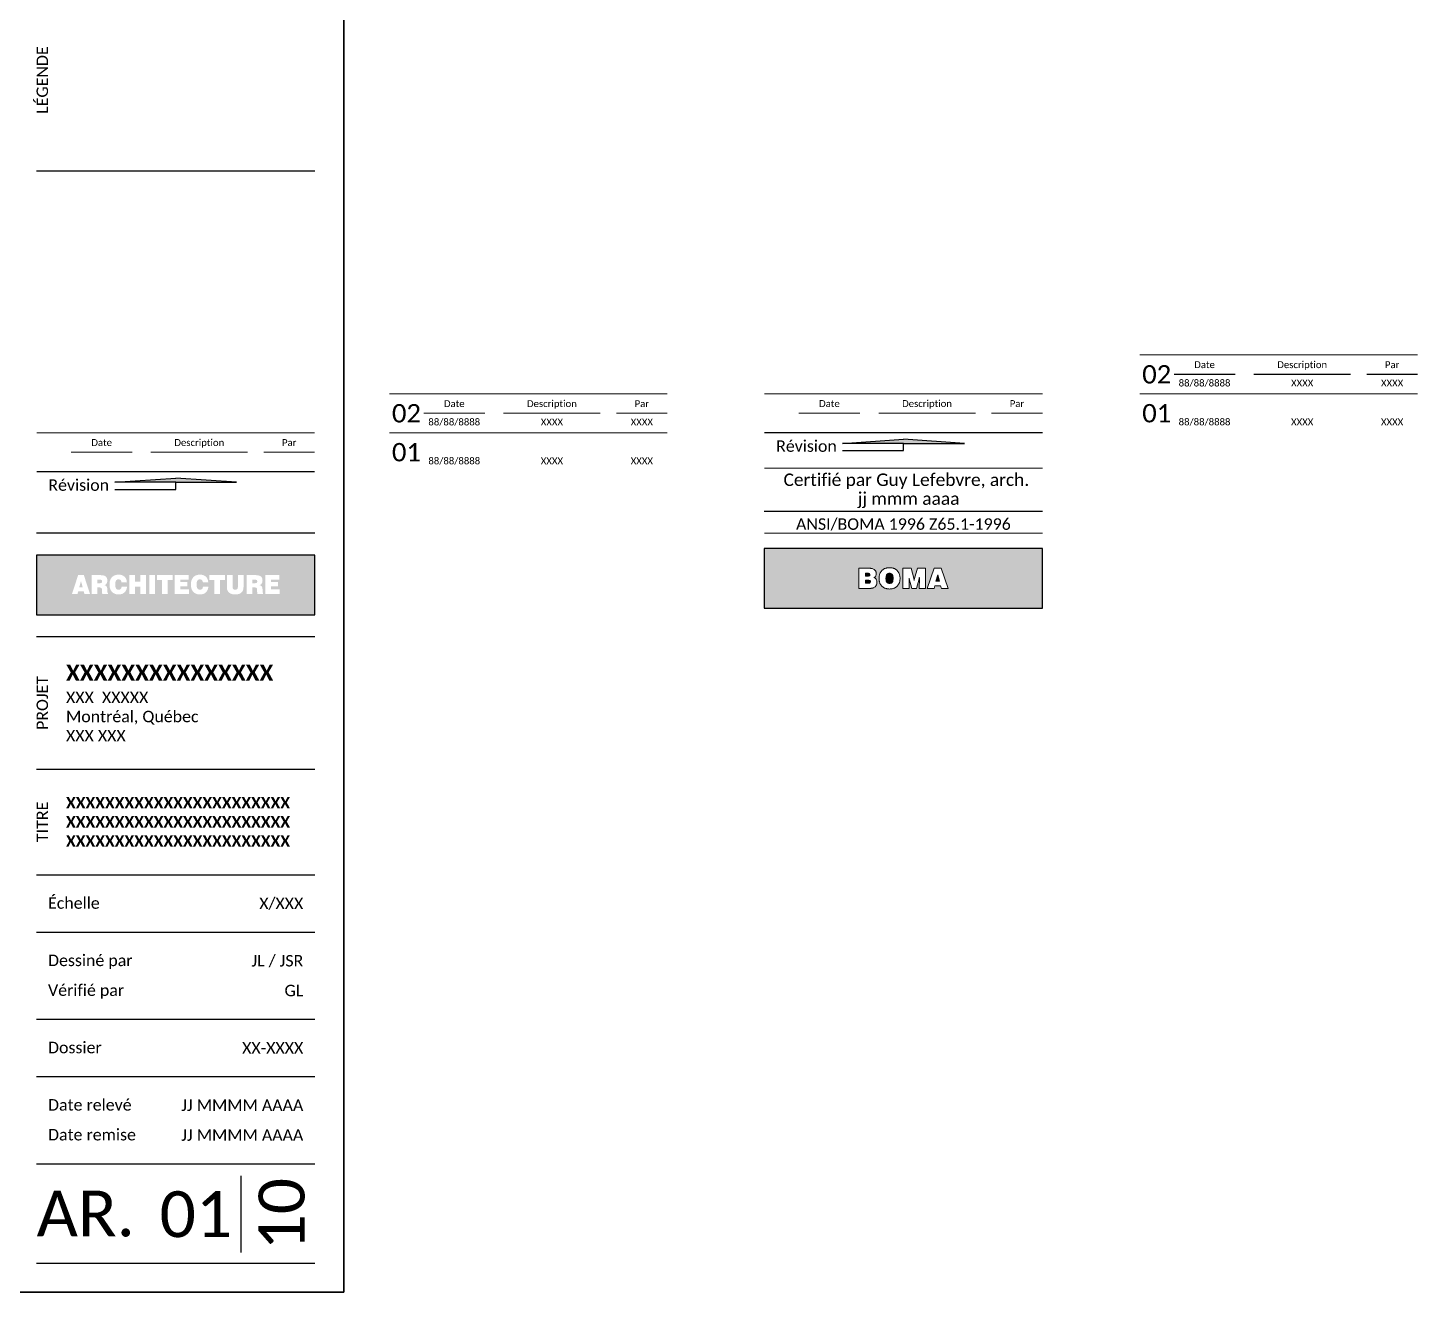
# Paper-space layout 'A0-METRIQUE' of a CAD drawing. Header units: inches. Extents: x 0 to 1657, y 0 to 841.
# Drawn here: x 1051 to 1657, y 0 to 551 of the extents above; entities that cross this region are included whole.
import ezdxf
from ezdxf.enums import TextEntityAlignment as Align

# ---------------------------------------------------------------- set-up
doc = ezdxf.new("R2010")
doc.units = ezdxf.units.IN
doc.header["$LTSCALE"] = 25
doc.header["$MEASUREMENT"] = 0
doc.layers.add('CARTOUCHE', color=7, linetype='Continuous')
doc.styles.add('Cartouche', font='calibri.ttf')
doc.styles.get("Standard").update_dxf_attribs({"font": 'stylu.ttf'})

psp = doc.layouts.new('A0-METRIQUE')

# ---------------------------------------------------------------- hatches: boundary and pattern name
h = psp.add_hatch(color=256)
h.paths.add_polyline_path([(1176.38, 321.3), (1055.1, 321.3), (1055.1, 295.31), (1176.38, 295.31)])
h.paths.add_polyline_path([(1073.21, 312.64), (1075.69, 312.64), (1078.39, 304.45), (1075.95, 304.45), (1075.66, 305.53), (1073.23, 305.53), (1072.93, 304.45), (1070.52, 304.45)], flags=16)
h.paths.add_polyline_path([(1079.09, 312.64), (1082.75, 312.64), (1083.31, 312.62), (1083.82, 312.57), (1084.26, 312.49), (1084.65, 312.37), (1084.99, 312.22), (1085.21, 312.08), (1085.49, 311.8), (1085.71, 311.45), (1085.86, 311.03), (1085.93, 310.54), (1085.94, 310.28), (1085.9, 309.77), (1085.78, 309.33), (1085.64, 309.03), (1085.37, 308.7), (1085.02, 308.42), (1084.7, 308.25), (1085.16, 308.09), (1085.59, 307.78), (1085.81, 307.33), (1085.91, 306.87), (1085.95, 306.43), (1085.99, 305.26), (1086.12, 304.8), (1086.22, 304.75), (1086.22, 304.45), (1083.74, 304.45), (1083.65, 304.92), (1083.63, 304.96), (1083.6, 305.3), (1083.6, 306.12), (1083.54, 306.65), (1083.38, 307.01), (1083.37, 307.02), (1083.05, 307.21), (1082.56, 307.27), (1081.51, 307.27), (1081.51, 304.45), (1079.09, 304.45)], flags=16)
h.paths.add_polyline_path([(1087.05, 310.02), (1087.18, 310.45), (1087.35, 310.85), (1087.57, 311.22), (1087.86, 311.63), (1088.22, 311.98), (1088.56, 312.24), (1088.92, 312.45), (1089.31, 312.61), (1089.73, 312.73), (1090.17, 312.81), (1090.7, 312.84), (1091.27, 312.83), (1091.74, 312.76), (1092.17, 312.66), (1092.57, 312.51), (1092.93, 312.32), (1093.34, 312.03), (1093.68, 311.68), (1093.93, 311.33), (1094.13, 310.94), (1094.28, 310.51), (1094.39, 310.04), (1094.45, 309.54), (1092.1, 309.54), (1092, 310.03), (1091.79, 310.4), (1091.72, 310.49), (1091.38, 310.7), (1090.94, 310.79), (1090.8, 310.8), (1090.35, 310.74), (1089.99, 310.54), (1089.72, 310.24), (1089.55, 309.9), (1089.44, 309.48), (1089.37, 308.98), (1089.36, 308.53), (1089.39, 307.98), (1089.47, 307.5), (1089.6, 307.1), (1089.74, 306.84), (1090.03, 306.53), (1090.4, 306.34), (1090.85, 306.27), (1090.87, 306.27), (1091.32, 306.34), (1091.69, 306.54), (1091.78, 306.62), (1092.01, 306.97), (1092.14, 307.42), (1092.17, 307.62), (1094.49, 307.62), (1094.44, 307.11), (1094.33, 306.64), (1094.19, 306.21), (1093.99, 305.81), (1093.74, 305.46), (1093.44, 305.12), (1093.11, 304.86), (1092.76, 304.64), (1092.38, 304.47), (1091.97, 304.35), (1091.51, 304.27), (1090.91, 304.22), (1090.34, 304.24), (1089.88, 304.31), (1089.45, 304.41), (1089.05, 304.56), (1088.68, 304.76), (1088.34, 304.99), (1087.98, 305.32), (1087.67, 305.7), (1087.44, 306.06), (1087.25, 306.45), (1087.1, 306.87), (1086.99, 307.32), (1086.92, 307.8), (1086.88, 308.31), (1086.88, 308.53), (1086.9, 309.06), (1086.95, 309.55)], flags=16)
h.paths.add_polyline_path([(1095.52, 312.64), (1097.98, 312.64), (1097.98, 309.86), (1100.27, 309.86), (1100.27, 312.64), (1102.73, 312.64), (1102.73, 304.45), (1100.27, 304.45), (1100.27, 307.62), (1097.98, 307.62), (1097.98, 304.45), (1095.52, 304.45)], flags=16)
h.paths.add_polyline_path([(1104.22, 312.64), (1106.72, 312.64), (1106.72, 304.45), (1104.22, 304.45)], flags=16)
h.paths.add_polyline_path([(1107.62, 312.64), (1114.49, 312.64), (1114.49, 310.48), (1112.28, 310.48), (1112.28, 304.45), (1109.82, 304.45), (1109.82, 310.48), (1107.62, 310.48)], flags=16)
h.paths.add_polyline_path([(1115.27, 312.64), (1121.39, 312.64), (1121.39, 310.67), (1117.74, 310.67), (1117.74, 309.58), (1120.82, 309.58), (1120.82, 307.7), (1117.74, 307.7), (1117.74, 306.44), (1121.54, 306.44), (1121.54, 304.45), (1115.27, 304.45)], flags=16)
h.paths.add_polyline_path([(1122.38, 309.06), (1122.44, 309.55), (1122.54, 310.02), (1122.67, 310.45), (1122.84, 310.85), (1123.05, 311.22), (1123.35, 311.63), (1123.71, 311.98), (1124.04, 312.24), (1124.4, 312.45), (1124.79, 312.61), (1125.21, 312.73), (1125.66, 312.81), (1126.18, 312.84), (1126.75, 312.83), (1127.22, 312.76), (1127.65, 312.66), (1128.05, 312.51), (1128.42, 312.32), (1128.83, 312.03), (1129.16, 311.68), (1129.41, 311.33), (1129.61, 310.94), (1129.77, 310.51), (1129.87, 310.04), (1129.93, 309.54), (1127.58, 309.54), (1127.48, 310.03), (1127.28, 310.4), (1127.2, 310.49), (1126.86, 310.7), (1126.42, 310.79), (1126.28, 310.8), (1125.83, 310.74), (1125.46, 310.54), (1125.2, 310.24), (1125.04, 309.9), (1124.92, 309.48), (1124.85, 308.98), (1124.84, 308.53), (1124.86, 307.98), (1124.95, 307.5), (1125.08, 307.1), (1125.22, 306.84), (1125.52, 306.53), (1125.89, 306.34), (1126.33, 306.27), (1126.35, 306.27), (1126.8, 306.34), (1127.17, 306.54), (1127.26, 306.62), (1127.49, 306.97), (1127.62, 307.42), (1127.65, 307.62), (1129.97, 307.62), (1129.92, 307.11), (1129.81, 306.64), (1129.66, 306.21), (1129.47, 305.81), (1129.23, 305.46), (1128.92, 305.12), (1128.59, 304.86), (1128.25, 304.64), (1127.86, 304.47), (1127.45, 304.35), (1127, 304.27), (1126.4, 304.22), (1125.82, 304.24), (1125.36, 304.31), (1124.93, 304.41), (1124.54, 304.56), (1124.17, 304.76), (1123.82, 304.99), (1123.46, 305.32), (1123.15, 305.7), (1122.92, 306.06), (1122.74, 306.45), (1122.59, 306.87), (1122.47, 307.32), (1122.4, 307.8), (1122.36, 308.31), (1122.36, 308.53)], flags=16)
h.paths.add_polyline_path([(1130.42, 312.64), (1137.28, 312.64), (1137.28, 310.48), (1135.08, 310.48), (1135.08, 304.45), (1132.62, 304.45), (1132.62, 310.48), (1130.42, 310.48)], flags=16)
h.paths.add_polyline_path([(1138.05, 312.64), (1140.51, 312.64), (1140.51, 307.59), (1140.56, 307.05), (1140.72, 306.67), (1140.78, 306.59), (1141.1, 306.39), (1141.55, 306.3), (1141.69, 306.29), (1142.18, 306.35), (1142.53, 306.53), (1142.58, 306.59), (1142.77, 306.92), (1142.85, 307.41), (1142.85, 307.59), (1142.85, 312.64), (1145.31, 312.64), (1145.31, 307.38), (1145.28, 306.87), (1145.19, 306.39), (1145.06, 305.97), (1144.86, 305.59), (1144.6, 305.25), (1144.38, 305.03), (1144.08, 304.8), (1143.73, 304.61), (1143.36, 304.45), (1142.93, 304.34), (1142.47, 304.27), (1141.97, 304.23), (1141.69, 304.22), (1141.17, 304.24), (1140.69, 304.29), (1140.25, 304.39), (1139.84, 304.52), (1139.48, 304.69), (1139.06, 304.96), (1138.69, 305.34), (1138.45, 305.69), (1138.26, 306.09), (1138.14, 306.52), (1138.07, 307), (1138.05, 307.38)], flags=16)
h.paths.add_polyline_path([(1146.74, 312.64), (1150.41, 312.64), (1150.97, 312.62), (1151.47, 312.57), (1151.92, 312.49), (1152.3, 312.37), (1152.64, 312.22), (1152.86, 312.08), (1153.15, 311.8), (1153.37, 311.45), (1153.51, 311.03), (1153.58, 310.54), (1153.59, 310.28), (1153.55, 309.77), (1153.44, 309.33), (1153.29, 309.03), (1153.03, 308.7), (1152.68, 308.42), (1152.36, 308.25), (1152.81, 308.09), (1153.24, 307.78), (1153.47, 307.33), (1153.57, 306.87), (1153.6, 306.43), (1153.64, 305.29), (1153.65, 305.27), (1153.77, 304.8), (1153.87, 304.75), (1153.87, 304.45), (1151.39, 304.45), (1151.3, 304.92), (1151.25, 305.3), (1151.25, 306.12), (1151.2, 306.65), (1151.03, 307.01), (1151.02, 307.02), (1150.7, 307.21), (1150.21, 307.27), (1149.17, 307.27), (1149.17, 304.45), (1146.74, 304.45)], flags=16)
h.paths.add_polyline_path([(1154.86, 312.64), (1160.97, 312.64), (1160.97, 310.67), (1157.32, 310.67), (1157.32, 309.58), (1160.41, 309.58), (1160.41, 307.7), (1157.32, 307.7), (1157.32, 306.44), (1161.12, 306.44), (1161.12, 304.45), (1154.86, 304.45)], flags=16)
h.paths.add_polyline_path([(1074.45, 310.08), (1073.67, 307.25), (1075.22, 307.25)], flags=0)
h.paths.add_polyline_path([(1083.66, 309.88), (1083.56, 310.34), (1083.44, 310.49), (1083.12, 310.61), (1082.59, 310.65), (1082.56, 310.65), (1081.51, 310.65), (1081.51, 309.12), (1082.63, 309.12), (1083.14, 309.16), (1083.44, 309.29), (1083.64, 309.64)], flags=0)
h.paths.add_polyline_path([(1151.21, 310.34), (1151.09, 310.49), (1150.77, 310.61), (1150.25, 310.65), (1150.22, 310.65), (1149.17, 310.65), (1149.17, 309.12), (1150.28, 309.12), (1150.8, 309.16), (1151.09, 309.29), (1151.3, 309.64), (1151.31, 309.88)], flags=0)
at = {"layer": 'CARTOUCHE'}
h = psp.add_hatch(color=256, dxfattribs=at)
h.dxf.hatch_style = 1
h.paths.add_polyline_path([(1433.05, 371.89), (1406.49, 370.09), (1433.05, 370.09), (1459.61, 370.09)])
h = psp.add_hatch(color=256, dxfattribs=at)
h.dxf.hatch_style = 1
h.paths.add_polyline_path([(1115.75, 354.9), (1089.19, 353.1), (1115.75, 353.1), (1142.31, 353.1)])
h = psp.add_hatch(color=256, dxfattribs=at)
h.dxf.hatch_style = 1
h.paths.add_polyline_path([(1493.67, 324.23), (1372.38, 324.23), (1372.38, 298.24), (1493.67, 298.24)])
h.paths.add_polyline_path([(1432.77, 306.83), (1432.77, 315.65), (1436.34, 315.65), (1437.55, 311.28), (1437.6, 311.06), (1437.64, 310.86), (1437.68, 310.63), (1437.7, 310.36), (1437.73, 310.65), (1437.76, 310.78), (1437.83, 311.08), (1437.88, 311.24), (1439.12, 315.65), (1442.69, 315.65), (1442.69, 306.83), (1439.95, 306.83), (1439.97, 311.17), (1439.97, 311.44), (1439.97, 311.63), (1439.96, 311.53), (1439.9, 311.24), (1439.88, 311.17), (1439.86, 311.09), (1438.78, 306.83), (1436.67, 306.83), (1435.58, 311.02), (1435.51, 311.27), (1435.5, 311.33), (1435.5, 311.12), (1435.5, 311.09), (1435.5, 306.83)], flags=16)
h.paths.add_polyline_path([(1429.33, 307.1), (1429.1, 307), (1428.87, 306.9), (1428.62, 306.82), (1428.37, 306.75), (1428.11, 306.69), (1427.84, 306.65), (1427.56, 306.61), (1427.27, 306.6), (1426.98, 306.59), (1426.68, 306.6), (1426.39, 306.62), (1426.11, 306.65), (1425.84, 306.69), (1425.58, 306.75), (1425.32, 306.82), (1425.08, 306.9), (1424.84, 307), (1424.62, 307.1), (1424.4, 307.23), (1424.2, 307.36), (1424, 307.51), (1423.81, 307.67), (1423.63, 307.84), (1423.46, 308.02), (1423.3, 308.21), (1423.16, 308.41), (1423.03, 308.62), (1422.91, 308.84), (1422.8, 309.06), (1422.71, 309.3), (1422.63, 309.54), (1422.56, 309.8), (1422.5, 310.06), (1422.46, 310.33), (1422.42, 310.61), (1422.4, 310.9), (1422.4, 311.22), (1422.4, 311.53), (1422.42, 311.82), (1422.45, 312.1), (1422.5, 312.38), (1422.55, 312.64), (1422.62, 312.89), (1422.7, 313.14), (1422.8, 313.37), (1422.9, 313.6), (1423.02, 313.82), (1423.15, 314.03), (1423.29, 314.23), (1423.45, 314.42), (1423.62, 314.61), (1423.81, 314.79), (1424, 314.95), (1424.2, 315.1), (1424.4, 315.23), (1424.62, 315.35), (1424.85, 315.46), (1425.08, 315.56), (1425.33, 315.64), (1425.58, 315.71), (1425.84, 315.77), (1426.11, 315.81), (1426.39, 315.84), (1426.68, 315.86), (1426.98, 315.87), (1427.28, 315.86), (1427.57, 315.84), (1427.84, 315.81), (1428.12, 315.76), (1428.38, 315.71), (1428.63, 315.64), (1428.88, 315.56), (1429.11, 315.46), (1429.33, 315.35), (1429.55, 315.23), (1429.76, 315.1), (1429.96, 314.95), (1430.15, 314.79), (1430.32, 314.62), (1430.49, 314.44), (1430.65, 314.25), (1430.79, 314.05), (1430.92, 313.84), (1431.04, 313.62), (1431.15, 313.39), (1431.24, 313.16), (1431.32, 312.91), (1431.39, 312.66), (1431.45, 312.4), (1431.49, 312.12), (1431.53, 311.84), (1431.54, 311.55), (1431.55, 311.24), (1431.55, 310.93), (1431.53, 310.64), (1431.5, 310.36), (1431.45, 310.09), (1431.4, 309.83), (1431.33, 309.57), (1431.25, 309.32), (1431.16, 309.09), (1431.05, 308.86), (1430.93, 308.64), (1430.8, 308.43), (1430.66, 308.23), (1430.51, 308.04), (1430.34, 307.86), (1430.32, 307.84), (1430.14, 307.67), (1429.95, 307.51), (1429.76, 307.36), (1429.55, 307.23)], flags=16)
h.paths.add_polyline_path([(1427.76, 309.17), (1427.53, 309.07), (1427.27, 309.01), (1426.98, 308.99), (1426.92, 308.99), (1426.63, 309.02), (1426.38, 309.08), (1426.16, 309.19), (1425.96, 309.33), (1425.8, 309.52), (1425.72, 309.64), (1425.63, 309.83), (1425.56, 310.05), (1425.5, 310.3), (1425.45, 310.58), (1425.43, 310.89), (1425.42, 311.23), (1425.43, 311.47), (1425.45, 311.79), (1425.48, 312.08), (1425.54, 312.34), (1425.61, 312.57), (1425.7, 312.77), (1425.82, 312.97), (1425.99, 313.16), (1426.19, 313.29), (1426.42, 313.39), (1426.68, 313.45), (1426.98, 313.47), (1427.03, 313.47), (1427.31, 313.44), (1427.57, 313.38), (1427.8, 313.27), (1427.99, 313.13), (1428.15, 312.94), (1428.22, 312.83), (1428.31, 312.63), (1428.39, 312.41), (1428.45, 312.16), (1428.49, 311.88), (1428.51, 311.57), (1428.52, 311.23), (1428.52, 310.99), (1428.5, 310.67), (1428.46, 310.38), (1428.41, 310.12), (1428.34, 309.89), (1428.25, 309.69), (1428.14, 309.5), (1427.96, 309.31)], flags=0)
h.paths.add_polyline_path([(1443.45, 306.83), (1446.5, 315.65), (1449.46, 315.65), (1452.52, 306.83), (1449.57, 306.83), (1449.25, 307.96), (1446.7, 307.96), (1446.37, 306.83)], flags=16)
h.paths.add_polyline_path([(1421.15, 308.14), (1421.01, 307.92), (1420.84, 307.73), (1420.65, 307.55), (1420.43, 307.39), (1420.19, 307.25), (1420.12, 307.21), (1419.9, 307.11), (1419.65, 307.02), (1419.38, 306.95), (1419.21, 306.92), (1419.03, 306.89), (1418.83, 306.87), (1418.58, 306.85), (1418.31, 306.84), (1418, 306.83), (1417.66, 306.83), (1417.45, 306.83), (1413.53, 306.83), (1413.53, 315.65), (1417.17, 315.65), (1417.52, 315.65), (1417.84, 315.64), (1418.13, 315.63), (1418.38, 315.62), (1418.61, 315.61), (1418.8, 315.59), (1418.84, 315.59), (1419.15, 315.55), (1419.41, 315.49), (1419.64, 315.42), (1419.69, 315.4), (1419.96, 315.29), (1420.2, 315.16), (1420.42, 315.01), (1420.6, 314.84), (1420.77, 314.65), (1420.82, 314.58), (1420.94, 314.36), (1421.04, 314.13), (1421.12, 313.88), (1421.16, 313.61), (1421.18, 313.33), (1421.19, 313.26), (1421.17, 312.98), (1421.12, 312.71), (1421.04, 312.46), (1420.94, 312.23), (1420.91, 312.18), (1420.75, 311.96), (1420.56, 311.78), (1420.35, 311.63), (1420.15, 311.55), (1420.41, 311.46), (1420.64, 311.34), (1420.85, 311.19), (1421.03, 311), (1421.14, 310.86), (1421.26, 310.65), (1421.35, 310.42), (1421.42, 310.17), (1421.46, 309.9), (1421.48, 309.6), (1421.48, 309.52), (1421.47, 309.23), (1421.44, 308.96), (1421.38, 308.7), (1421.3, 308.46), (1421.2, 308.22)], flags=16)
h.paths.add_polyline_path([(1418.58, 309.4), (1418.42, 309.22), (1418.21, 309.13), (1417.94, 309.08), (1417.6, 309.07), (1416.45, 309.07), (1416.45, 310.42), (1417.58, 310.42), (1417.67, 310.42), (1417.99, 310.39), (1418.24, 310.34), (1418.42, 310.26), (1418.48, 310.22), (1418.61, 310.02), (1418.65, 309.74), (1418.65, 309.66)], flags=0)
h.paths.add_polyline_path([(1447.23, 310), (1447.98, 312.74), (1448.72, 310)], flags=0)
h.paths.add_polyline_path([(1418.19, 312.36), (1418.04, 312.29), (1417.79, 312.24), (1417.46, 312.22), (1416.45, 312.22), (1416.45, 313.47), (1417.09, 313.47), (1417.14, 313.47), (1417.51, 313.46), (1417.81, 313.43), (1418.03, 313.39), (1418.19, 313.33), (1418.33, 313.13), (1418.38, 312.83), (1418.33, 312.54)], flags=0)
h.paths.add_polyline_path([(1418.38, 312.82), (1418.38, 312.85), (1418.33, 313.13), (1418.19, 313.33), (1418.17, 313.34), (1418.2, 313.32), (1418.33, 313.13), (1418.38, 312.83)], flags=0)
h = psp.add_hatch(color=256, dxfattribs=at)
h.dxf.hatch_style = 1
h.paths.add_polyline_path([(1418.2, 313.32), (1418.17, 313.34), (1418.03, 313.39), (1417.81, 313.43), (1417.51, 313.46), (1417.14, 313.47), (1417.09, 313.47), (1416.45, 313.47), (1416.45, 312.22), (1417.46, 312.22), (1417.79, 312.24), (1418.04, 312.29), (1418.19, 312.36), (1418.33, 312.54), (1418.38, 312.82), (1418.38, 312.85), (1418.33, 313.13)])
h = psp.add_hatch(color=256, dxfattribs=at)
h.dxf.hatch_style = 1
h.paths.add_polyline_path([(1418.58, 309.4), (1418.65, 309.66), (1418.65, 309.74), (1418.61, 310.02), (1418.48, 310.22), (1418.42, 310.26), (1418.24, 310.34), (1417.99, 310.39), (1417.67, 310.42), (1417.58, 310.42), (1416.45, 310.42), (1416.45, 309.07), (1417.6, 309.07), (1417.94, 309.08), (1418.21, 309.13), (1418.4, 309.21), (1418.43, 309.23)])
h = psp.add_hatch(color=256, dxfattribs=at)
h.dxf.hatch_style = 1
h.paths.add_polyline_path([(1428.49, 311.88), (1428.45, 312.16), (1428.39, 312.41), (1428.31, 312.63), (1428.22, 312.83), (1428.15, 312.94), (1427.99, 313.13), (1427.8, 313.27), (1427.57, 313.38), (1427.31, 313.44), (1427.03, 313.47), (1426.98, 313.47), (1426.68, 313.45), (1426.42, 313.39), (1426.19, 313.29), (1425.99, 313.16), (1425.83, 312.98), (1425.8, 312.94), (1425.7, 312.77), (1425.61, 312.57), (1425.54, 312.34), (1425.48, 312.08), (1425.45, 311.79), (1425.43, 311.47), (1425.42, 311.23), (1425.43, 310.89), (1425.45, 310.58), (1425.5, 310.3), (1425.56, 310.05), (1425.63, 309.83), (1425.72, 309.64), (1425.8, 309.52), (1425.96, 309.33), (1426.16, 309.19), (1426.38, 309.08), (1426.63, 309.02), (1426.92, 308.99), (1426.98, 308.99), (1427.27, 309.01), (1427.53, 309.07), (1427.76, 309.17), (1427.96, 309.31), (1428.12, 309.49), (1428.15, 309.52), (1428.25, 309.69), (1428.34, 309.89), (1428.41, 310.12), (1428.46, 310.38), (1428.5, 310.67), (1428.52, 310.99), (1428.52, 311.23), (1428.51, 311.57)])
h = psp.add_hatch(color=256, dxfattribs=at)
h.dxf.hatch_style = 1
h.paths.add_polyline_path([(1447.98, 312.74), (1447.23, 310), (1448.72, 310)])

# ---------------------------------------------------------------- linework, layer by layer
at = {"layer": 'CARTOUCHE', "linetype": 'Continuous', "ltscale": 25}
for p, q in [((1189, 841), (1189, 0)), ((1189, 0), (1189, 531.76)), ((1189, 0), (0, 0))]:
    psp.add_line(p, q, dxfattribs=at)
at = {"layer": 'CARTOUCHE'}
for p, q in [((1055.08, 488.85), (1176.37, 488.85)), ((1433.05, 367), (1433.05, 370.09)), ((1406.49, 367), (1433.05, 367)), ((1115.75, 350.01), (1115.75, 353.1)), ((1089.19, 350.01), (1115.75, 350.01)), ((1493.67, 340.37), (1372.38, 340.37)), ((1176.37, 330.9), (1055.08, 330.9)), ((1176.37, 285.71), (1055.08, 285.71)), ((1055.08, 228.1), (1176.37, 228.1)), ((1055.08, 182.02), (1176.37, 182.02)), ((1055.08, 157.02), (1176.37, 157.02)), ((1055.08, 119.02), (1176.37, 119.02)), ((1055.08, 94.02), (1176.37, 94.02)), ((1055.08, 56.02), (1176.37, 56.02)), ((1144.32, 17.32), (1144.32, 50.71)), ((1055.08, 12.63), (1176.37, 12.63))]:
    psp.add_line(p, q, dxfattribs=at)
for points, const_width in [([(1535.99, 408.68), (1657.23, 408.68)], 0.478), ([(1550.95, 400.2), (1577.69, 400.2)], 0.478), ([(1585.74, 400.2), (1628.04, 400.2)], 0.478), ([(1634.97, 400.2), (1657.23, 400.2)], 0.478), ([(1208.87, 391.68), (1330.11, 391.68)], 0.478), ([(1372.43, 391.72), (1493.67, 391.72)], 0.478), ([(1535.99, 391.72), (1657.23, 391.72)], 0.478), ([(1223.83, 383.21), (1250.57, 383.21)], 0.478), ([(1258.62, 383.21), (1300.91, 383.21)], 0.478), ([(1307.85, 383.21), (1330.11, 383.21)], 0.478), ([(1387.39, 383.24), (1414.13, 383.24)], 0.478), ([(1422.18, 383.24), (1464.47, 383.24)], 0.478), ([(1471.41, 383.24), (1493.67, 383.24)], 0.478), ([(1055.13, 374.73), (1176.37, 374.73)], 0.478), ([(1208.87, 374.73), (1330.11, 374.73)], 0.478), ([(1372.43, 374.76), (1493.67, 374.76)], 0.478), ([(1070.09, 366.25), (1096.83, 366.25)], 0.478), ([(1104.89, 366.25), (1147.18, 366.25)], 0.478), ([(1154.11, 366.25), (1176.37, 366.25)], 0.478), ([(1055.13, 357.77), (1176.37, 357.77)], 0.478), ([(1372.38, 359.3), (1493.67, 359.3)], 0.501), ([(1372.38, 330.9), (1493.67, 330.9)], 0.501)]:
    psp.add_lwpolyline(points, dxfattribs=dict(at, const_width=const_width))
for points in [[(1433.05, 370.09), (1406.49, 370.09), (1433.05, 371.89)], [(1433.05, 370.09), (1459.61, 370.09), (1433.05, 371.89)], [(1115.75, 353.1), (1089.19, 353.1), (1115.75, 354.9)], [(1115.75, 353.1), (1142.31, 353.1), (1115.75, 354.9)]]:
    psp.add_lwpolyline(points, dxfattribs=at)
for points in [[(1176.38, 321.3), (1055.1, 321.3), (1055.1, 295.31), (1176.38, 295.31), (1176.38, 321.3)], [(1493.67, 324.23), (1372.38, 324.23), (1372.38, 298.24), (1493.67, 298.24), (1493.67, 324.23)]]:
    psp.add_lwpolyline(points, close=True, dxfattribs=at)
at = {"layer": 'CARTOUCHE', "color": 7, "lineweight": 0}
for points in [[(1417.17, 315.65), (1413.53, 315.65), (1413.53, 306.83), (1417.45, 306.83), (1417.66, 306.83), (1418, 306.83), (1418.31, 306.84), (1418.58, 306.85), (1418.83, 306.87), (1419.03, 306.89), (1419.21, 306.92), (1419.38, 306.95), (1419.65, 307.02), (1419.9, 307.11), (1420.12, 307.21), (1420.19, 307.25), (1420.43, 307.39), (1420.65, 307.55), (1420.84, 307.73), (1421.01, 307.92), (1421.15, 308.14), (1421.2, 308.22), (1421.3, 308.46), (1421.38, 308.7), (1421.44, 308.96)], [(1421.16, 313.61), (1421.12, 313.88), (1421.04, 314.13), (1420.94, 314.36), (1420.82, 314.58), (1420.77, 314.65), (1420.6, 314.84), (1420.42, 315.01), (1420.2, 315.16), (1419.96, 315.29), (1419.69, 315.4), (1419.64, 315.42), (1419.41, 315.49), (1419.15, 315.55), (1418.84, 315.59), (1418.8, 315.59), (1418.61, 315.61), (1418.38, 315.62), (1418.13, 315.63), (1417.84, 315.64), (1417.52, 315.65), (1417.17, 315.65)], [(1426.98, 315.87), (1426.68, 315.86), (1426.39, 315.84), (1426.11, 315.81), (1425.84, 315.77), (1425.58, 315.71), (1425.33, 315.64), (1425.08, 315.56), (1424.85, 315.46), (1424.62, 315.35), (1424.4, 315.23), (1424.2, 315.1), (1424, 314.95), (1423.81, 314.79), (1423.63, 314.62), (1423.61, 314.6), (1423.45, 314.42), (1423.29, 314.23), (1423.15, 314.03), (1423.02, 313.82), (1422.9, 313.6)], [(1431.05, 308.86), (1431.16, 309.09), (1431.25, 309.32), (1431.33, 309.57), (1431.4, 309.83), (1431.45, 310.09), (1431.5, 310.36), (1431.53, 310.64), (1431.55, 310.93), (1431.55, 311.23), (1431.55, 311.25), (1431.54, 311.55), (1431.53, 311.84), (1431.49, 312.12), (1431.45, 312.4), (1431.39, 312.66), (1431.32, 312.91), (1431.24, 313.16), (1431.15, 313.39), (1431.04, 313.62), (1430.92, 313.84), (1430.79, 314.05), (1430.65, 314.25), (1430.49, 314.44), (1430.32, 314.62), (1430.15, 314.79), (1429.96, 314.95), (1429.76, 315.1), (1429.55, 315.23), (1429.33, 315.35), (1429.11, 315.46), (1428.88, 315.56), (1428.63, 315.64), (1428.38, 315.71), (1428.12, 315.76), (1427.84, 315.81), (1427.57, 315.84), (1427.28, 315.86), (1426.98, 315.87)], [(1436.34, 315.65), (1432.77, 315.65), (1432.77, 306.83), (1435.5, 306.83), (1435.5, 311.09), (1435.5, 311.12), (1435.5, 311.33)], [(1437.7, 310.36), (1437.68, 310.63), (1437.64, 310.86), (1437.6, 311.06), (1437.55, 311.28), (1436.34, 315.65)], [(1442.69, 315.65), (1439.12, 315.65), (1437.88, 311.24), (1437.83, 311.08), (1437.76, 310.78), (1437.73, 310.65), (1437.71, 310.39)], [(1439.97, 311.63), (1439.97, 311.44), (1439.97, 311.17), (1439.95, 306.83), (1442.69, 306.83), (1442.69, 315.65)], [(1439.97, 311.63), (1439.97, 311.44), (1439.97, 311.17), (1439.95, 306.83), (1442.69, 306.83), (1442.69, 315.65)], [(1449.46, 315.65), (1446.5, 315.65), (1443.45, 306.83), (1446.37, 306.83), (1446.7, 307.96), (1449.25, 307.96)], [(1449.25, 307.96), (1449.57, 306.83), (1452.52, 306.83), (1449.46, 315.65)], [(1449.25, 307.96), (1449.57, 306.83), (1452.52, 306.83), (1449.46, 315.65)], [(1417.09, 313.47), (1417.14, 313.47), (1417.51, 313.46), (1417.81, 313.43), (1418.03, 313.39), (1418.17, 313.34), (1418.2, 313.32), (1418.33, 313.13), (1418.38, 312.85), (1418.38, 312.82), (1418.33, 312.54), (1418.19, 312.36), (1418.04, 312.29), (1417.79, 312.24), (1417.46, 312.22), (1416.45, 312.22)], [(1417.09, 313.47), (1417.14, 313.47), (1417.51, 313.46), (1417.81, 313.43), (1418.03, 313.39), (1418.17, 313.34), (1418.2, 313.32), (1418.33, 313.13), (1418.38, 312.85), (1418.38, 312.82), (1418.33, 312.54), (1418.19, 312.36), (1418.04, 312.29), (1417.79, 312.24), (1417.46, 312.22), (1416.45, 312.22)], [(1416.45, 312.22), (1416.45, 313.47), (1417.09, 313.47)], [(1417.58, 310.42), (1417.67, 310.42), (1417.99, 310.39), (1418.24, 310.34), (1418.42, 310.26), (1418.48, 310.22), (1418.61, 310.02), (1418.65, 309.74), (1418.65, 309.66), (1418.58, 309.4), (1418.43, 309.23), (1418.4, 309.21), (1418.21, 309.13), (1417.94, 309.08), (1417.6, 309.07), (1416.45, 309.07)], [(1417.58, 310.42), (1417.67, 310.42), (1417.99, 310.39), (1418.24, 310.34), (1418.42, 310.26), (1418.48, 310.22), (1418.61, 310.02), (1418.65, 309.74), (1418.65, 309.66), (1418.58, 309.4), (1418.43, 309.23), (1418.4, 309.21), (1418.21, 309.13), (1417.94, 309.08), (1417.6, 309.07), (1416.45, 309.07)], [(1416.45, 309.07), (1416.45, 310.42), (1417.58, 310.42)], [(1421.35, 310.42), (1421.26, 310.65), (1421.14, 310.86), (1421.03, 311), (1420.85, 311.19), (1420.64, 311.34), (1420.41, 311.46), (1420.15, 311.55), (1420.35, 311.63), (1420.56, 311.78), (1420.75, 311.96), (1420.91, 312.18)], [(1420.91, 312.18), (1420.94, 312.23), (1421.04, 312.46), (1421.12, 312.71), (1421.17, 312.98), (1421.19, 313.26), (1421.18, 313.33), (1421.16, 313.61)], [(1420.91, 312.18), (1420.94, 312.23), (1421.04, 312.46), (1421.12, 312.71), (1421.17, 312.98), (1421.19, 313.26), (1421.18, 313.33), (1421.16, 313.61)], [(1421.44, 308.96), (1421.47, 309.23), (1421.48, 309.52), (1421.48, 309.6), (1421.46, 309.9), (1421.42, 310.17), (1421.35, 310.42)], [(1421.44, 308.96), (1421.47, 309.23), (1421.48, 309.52), (1421.48, 309.6), (1421.46, 309.9), (1421.42, 310.17), (1421.35, 310.42)], [(1422.9, 313.6), (1422.8, 313.37), (1422.7, 313.14), (1422.62, 312.89), (1422.55, 312.64), (1422.5, 312.38), (1422.45, 312.1), (1422.42, 311.82), (1422.4, 311.53), (1422.4, 311.23), (1422.4, 311.2), (1422.4, 310.9), (1422.42, 310.61), (1422.46, 310.33), (1422.5, 310.06), (1422.56, 309.8), (1422.63, 309.54), (1422.71, 309.3), (1422.8, 309.06), (1422.91, 308.84), (1423.03, 308.62), (1423.16, 308.41), (1423.3, 308.21), (1423.46, 308.02), (1423.63, 307.84), (1423.63, 307.84), (1423.81, 307.67), (1424, 307.51), (1424.2, 307.36), (1424.4, 307.23), (1424.62, 307.1), (1424.84, 307), (1425.08, 306.9), (1425.32, 306.82), (1425.58, 306.75), (1425.84, 306.69), (1426.11, 306.65), (1426.39, 306.62), (1426.68, 306.6), (1426.98, 306.59), (1427.27, 306.6), (1427.56, 306.61), (1427.84, 306.65), (1428.11, 306.69), (1428.37, 306.75), (1428.62, 306.82), (1428.87, 306.9), (1429.1, 307), (1429.33, 307.1), (1429.55, 307.23), (1429.76, 307.36), (1429.95, 307.51), (1430.14, 307.67), (1430.32, 307.84), (1430.34, 307.86), (1430.51, 308.04), (1430.66, 308.23), (1430.8, 308.43), (1430.93, 308.64), (1431.05, 308.86)], [(1426.98, 308.99), (1426.92, 308.99), (1426.63, 309.02), (1426.38, 309.08), (1426.16, 309.19), (1425.96, 309.33), (1425.8, 309.52), (1425.72, 309.64), (1425.63, 309.83), (1425.56, 310.05), (1425.5, 310.3), (1425.45, 310.58), (1425.43, 310.89), (1425.42, 311.23), (1425.43, 311.47), (1425.45, 311.79), (1425.48, 312.08), (1425.54, 312.34), (1425.61, 312.57), (1425.7, 312.77), (1425.8, 312.94), (1425.83, 312.98), (1425.99, 313.16), (1426.19, 313.29), (1426.42, 313.39), (1426.68, 313.45), (1426.98, 313.47)], [(1426.98, 313.47), (1427.03, 313.47), (1427.31, 313.44), (1427.57, 313.38), (1427.8, 313.27), (1427.99, 313.13), (1428.15, 312.94), (1428.22, 312.83), (1428.31, 312.63), (1428.39, 312.41), (1428.45, 312.16), (1428.49, 311.88), (1428.51, 311.57), (1428.52, 311.23), (1428.52, 310.99), (1428.5, 310.67), (1428.46, 310.38), (1428.41, 310.12), (1428.34, 309.89), (1428.25, 309.69), (1428.15, 309.52), (1428.12, 309.49), (1427.96, 309.31), (1427.76, 309.17), (1427.53, 309.07), (1427.27, 309.01), (1426.98, 308.99)], [(1435.5, 311.33), (1435.51, 311.27), (1435.58, 311.02), (1436.67, 306.83)], [(1436.67, 306.83), (1438.78, 306.83), (1439.86, 311.09), (1439.88, 311.17), (1439.9, 311.24), (1439.96, 311.53), (1439.97, 311.63)], [(1447.23, 310), (1447.98, 312.74)], [(1447.98, 312.74), (1448.72, 310), (1447.23, 310)], [(1447.98, 312.74), (1448.72, 310), (1447.23, 310)]]:
    psp.add_lwpolyline(points, dxfattribs=at)
at = {"layer": 'Defpoints'}
psp.add_lwpolyline([(0, 0), (1189, 0), (1189, 841), (0, 841)], close=True, dxfattribs=at)

# ---------------------------------------------------------------- texts
at = {"layer": 'CARTOUCHE', "style": 'Cartouche'}
for s, height, p in [('LÉGENDE', 5, (1055.08, 528.47)), ('PROJET', 5, (1055.08, 256.91)), ('TITRE', 5, (1055.08, 205.06)), ('10', 20, (1151.9, 34.01))]:
    psp.add_text(s, height=height, rotation=90, dxfattribs=at).set_placement(p, align=Align.TOP_CENTER)
for s, height, p in [('02', 8, (1543.47, 400.2)), ('88/88/8888', 3, (1564.32, 396.4)), ('XXXX', 3, (1606.89, 396.4)), ('XXXX', 3, (1646.1, 396.4)), ('02', 8, (1216.35, 383.21)), ('01', 8, (1543.47, 383.24)), ('88/88/8888', 3, (1237.2, 379.41)), ('XXXX', 3, (1279.77, 379.41)), ('XXXX', 3, (1318.98, 379.41)), ('88/88/8888', 3, (1564.32, 379.44)), ('XXXX', 3, (1606.89, 379.44)), ('XXXX', 3, (1646.1, 379.44)), ('01', 8, (1216.35, 366.25)), ('88/88/8888', 3, (1237.2, 362.45)), ('XXXX', 3, (1279.77, 362.45)), ('XXXX', 3, (1318.98, 362.45))]:
    psp.add_text(s, height=height, dxfattribs=at).set_placement(p, align=Align.MIDDLE_CENTER)
for s, p in [('Date', (1564.32, 405.9)), ('Description', (1606.89, 405.9)), ('Par', (1646.1, 405.9)), ('Date', (1237.2, 388.91)), ('Description', (1279.77, 388.91)), ('Par', (1318.98, 388.91)), ('Date', (1400.76, 388.94)), ('Description', (1443.33, 388.94)), ('Par', (1482.54, 388.94)), ('Date', (1083.46, 371.95)), ('Description', (1126.03, 371.95)), ('Par', (1165.24, 371.95))]:
    psp.add_text(s, height=3, dxfattribs=at).set_placement(p, align=Align.TOP_CENTER)
for s, height, p in [('Révision', 5, (1390.75, 369.05)), ('Révision', 5, (1073.45, 352.06)), ('Certifié par Guy Lefebvre, arch.', 5.4271, (1434.32, 353.77)), (' jj mmm aaaa', 5.4271, (1434.32, 345.49))]:
    psp.add_text(s, height=height, dxfattribs=at).set_placement(p, align=Align.MIDDLE)
psp.add_text('ANSI/BOMA 1996 Z65.1-1996', height=5, dxfattribs=at).set_placement((1433.02, 330.9), align=Align.BOTTOM_CENTER)
for s, height, p in [('Échelle', 5, (1060.08, 169.67)), ('Dessiné par', 5, (1060.08, 144.67)), ('Vérifié par', 5, (1060.08, 131.67)), ('Dossier', 5, (1060.08, 106.67)), ('Date relevé', 5, (1060.08, 81.67)), ('Date remise', 5, (1060.08, 68.67)), ('AR.', 20, (1055.08, 34.32))]:
    psp.add_text(s, height=height, dxfattribs=at).set_placement(p, align=Align.MIDDLE_LEFT)
for s, height, p in [('X/XXX', 5, (1171.37, 169.52)), ('JL / JSR', 5, (1171.37, 144.52)), ('GL', 5, (1171.37, 131.52)), ('XX-XXXX', 5, (1171.37, 106.52)), ('JJ MMMM AAAA', 5, (1171.37, 81.52)), ('JJ MMMM AAAA', 5, (1171.37, 68.52)), ('01', 20, (1140.34, 34.01))]:
    psp.add_text(s, height=height, dxfattribs=at).set_placement(p, align=Align.MIDDLE_RIGHT)
at = {"layer": 'CARTOUCHE', "linetype": 'Continuous', "ltscale": 10, "insert": (1067.92, 256.91), "char_height": 7.0944, "width": 92.3387, "attachment_point": 4}
psp.add_mtext('{\\fCalibri|b1|i0|c0|p34;XXXXXXXXXXXXXXX\\P\\fCalibri|b0|i0|c0|p34;\\H0.70478x;XXX  XXXXX\\PMontréal, Québec\\PXXX XXX}', dxfattribs=at)
at = {"layer": 'CARTOUCHE', "linetype": 'Continuous', "ltscale": 10, "insert": (1067.92, 205.06), "char_height": 5, "width": 99.7394, "attachment_point": 4, "style": 'Cartouche'}
psp.add_mtext('{\\fCalibri|b1|i0|c0|p34;XXXXXXXXXXXXXXXXXXXXXXX\\PXXXXXXXXXXXXXXXXXXXXXXX\\PXXXXXXXXXXXXXXXXXXXXXXX}', dxfattribs=at)

doc.saveas('drawing.dxf')
